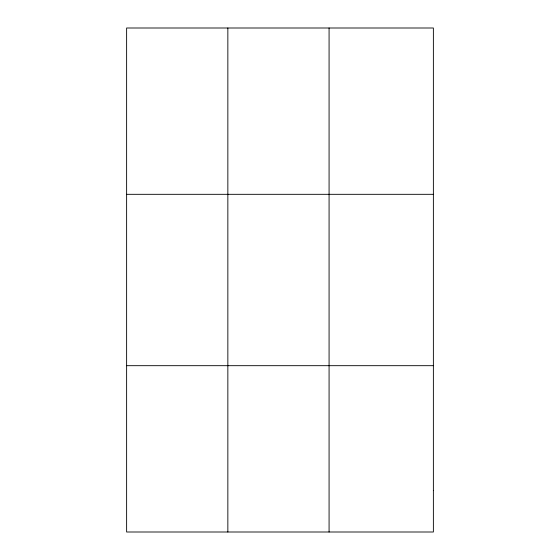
<?xml version="1.0" encoding="UTF-8"?>
<svg xmlns="http://www.w3.org/2000/svg" width="560" height="560" viewBox="0 0 560 560"><rect width="100%" height="100%" fill="white"/><g stroke="black" fill="none" stroke-linecap="round" stroke-linejoin="round"><path stroke-width="0.84" d="M227.85 532L227.85 28M329.077 532L329.077 28M126.623 194.32L433.377 194.32M126.623 365.68L433.377 365.68M433.377 490.42L433.377 532L126.623 532L126.623 28L433.377 28L433.377 490.42"/></g></svg>
